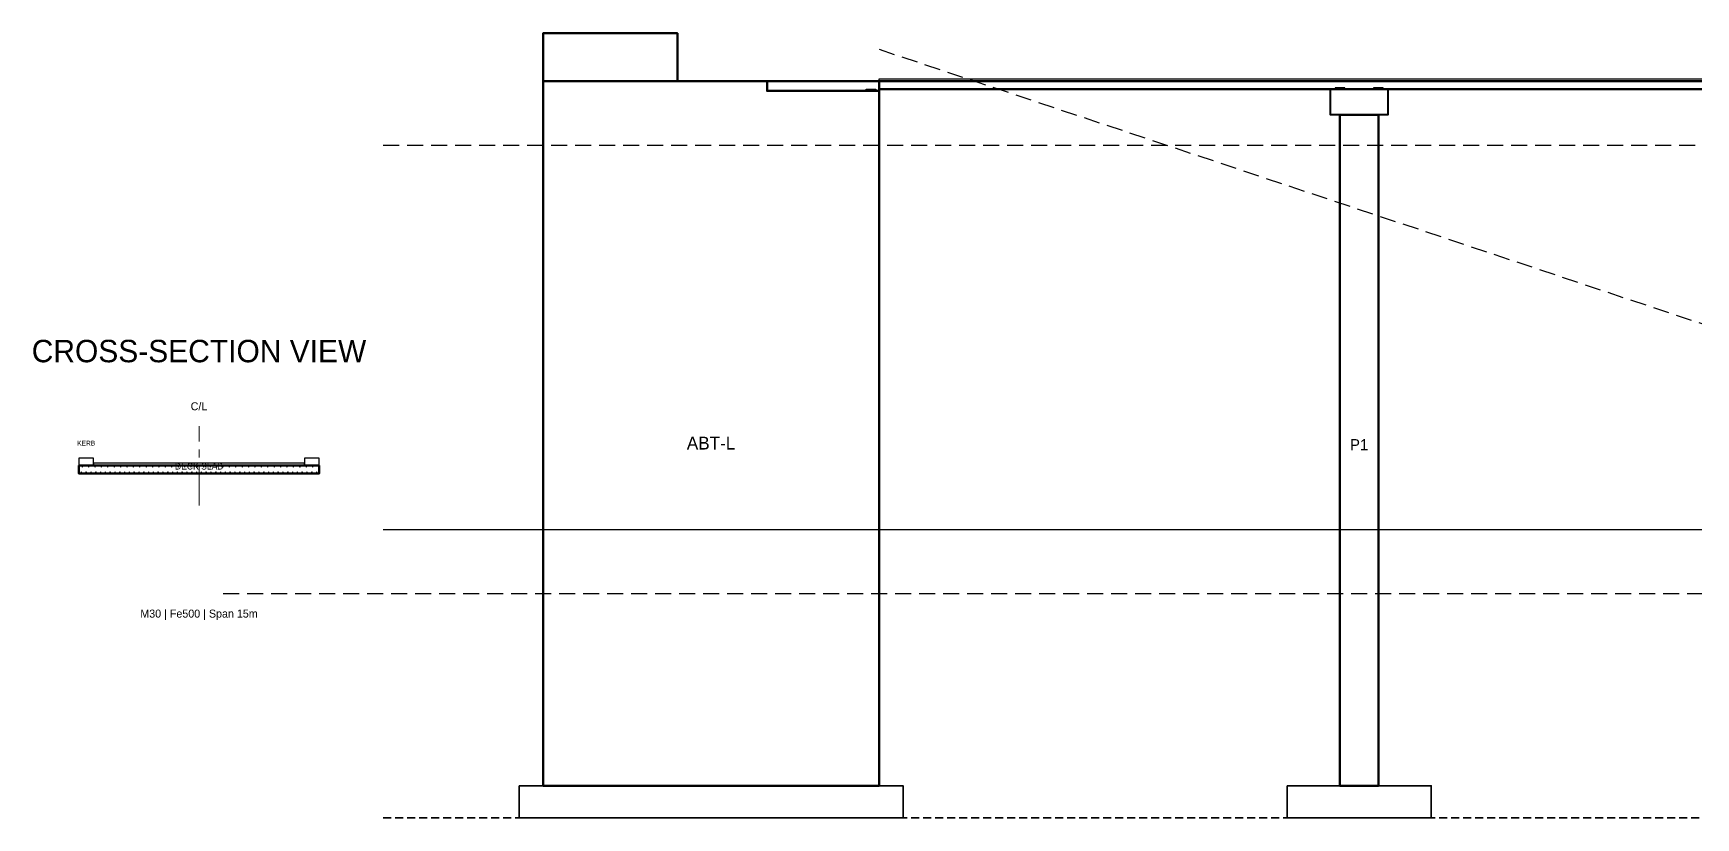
# Model space of a CAD drawing. Header units: metres. Extents: x -26 to 114, y -14 to 140.
# Drawn here: x -26.4 to 25.5, y 109 to 133.5 of the extents above; entities that cross this region are included whole.
import ezdxf
from ezdxf.enums import TextEntityAlignment as Align

# ---------------------------------------------------------------- set-up
doc = ezdxf.new("R2010")
doc.units = ezdxf.units.M
for name, pattern in [('CENTER', [2, 1.25, -0.25, 0.25, -0.25]), ('DASHED', [0.75, 0.5, -0.25]), ('HIDDEN', [0.375, 0.25, -0.125])]:
    doc.linetypes.add(name, pattern=pattern)
for name, color, linetype, lineweight in [('A-GRID', 8, 'CENTER', 15), ('A-TEXT', 7, 'CONTINUOUS', 18), ('G-BED', 32, 'CONTINUOUS', 25), ('G-HFL', 150, 'DASHED', 25), ('G-NGL', 30, 'DASHED', 25), ('H-CONC', 253, 'CONTINUOUS', 15), ('S-ABUT', 5, 'CONTINUOUS', 50), ('S-BEARING', 6, 'CONTINUOUS', 30), ('S-DECK', 4, 'CONTINUOUS', 50), ('S-FNDTN', 2, 'HIDDEN', 35), ('S-KERB', 8, 'CONTINUOUS', 25), ('S-PIER', 3, 'CONTINUOUS', 50), ('S-PIERCAP', 3, 'CONTINUOUS', 40), ('X-REBAR', 1, 'CONTINUOUS', 18)]:
    doc.layers.add(name, color=color, linetype=linetype, lineweight=lineweight)

msp = doc.modelspace()

# ---------------------------------------------------------------- hatches: boundary and pattern name
at = {"layer": 'H-CONC'}
h = msp.add_hatch(dxfattribs=at)
h.set_pattern_fill('ANSI31', color=256, scale=0.05, style=0)
h.set_pattern_definition([])
h.paths.add_polyline_path([(0, 132), (90, 132), (90, 131.75), (0, 131.75)])
h = msp.add_hatch(dxfattribs=at)
h.set_pattern_fill('ANSI31', color=256, scale=0.04, style=0)
h.set_pattern_definition([])
h.paths.add_polyline_path([(14.4, 130.95), (15.6, 130.95), (15.6, 110), (14.4, 110)])
h = msp.add_hatch(dxfattribs=at)
h.set_pattern_fill('ANSI31', color=256, scale=0.03, style=0)
h.set_pattern_definition([])
h.paths.add_polyline_path([(-25, 120), (-17.5, 120), (-17.5, 119.75), (-25, 119.75)])
h = msp.add_hatch(dxfattribs=at)
h.set_pattern_fill('ANSI32', color=256, scale=0.08, style=0)
h.set_pattern_definition([])
h.paths.add_polyline_path([(-11.25, 110), (0.75, 110), (0.75, 109), (-11.25, 109)])

# ---------------------------------------------------------------- linework, layer by layer
at = {"layer": 'A-GRID', "linetype": 'CENTER'}
msp.add_line((-21.25, 118.75), (-21.25, 121.225), dxfattribs=at)
at = {"layer": 'G-BED', "linetype": 'CONTINUOUS'}
msp.add_line((-15.5, 118), (105.5, 118), dxfattribs=at)
at = {"layer": 'G-BED', "linetype": 'DASHED'}
msp.add_line((-20.5, 116), (110.5, 116), dxfattribs=at)
at = {"layer": 'G-HFL', "linetype": 'DASHED'}
msp.add_line((-15.5, 130), (105.5, 130), dxfattribs=at)
at = {"layer": 'G-NGL', "linetype": 'DASHED'}
msp.add_lwpolyline([(0, 133), (45, 118), (90, 133)], dxfattribs=at)
at = {"layer": 'S-ABUT', "linetype": 'CONTINUOUS'}
for points in [[(-10.5, 132), (-6.3, 132), (-6.3, 133.5), (-10.5, 133.5)], [(-10.5, 132), (0, 132), (0, 110), (-10.5, 110)]]:
    msp.add_lwpolyline(points, close=True, dxfattribs=at)
at = {"layer": 'S-BEARING', "linetype": 'CONTINUOUS'}
for points in [[(-0.4, 131.75), (-0.1, 131.75), (-0.1, 131.7), (-0.4, 131.7)], [(14.25, 131.75), (14.55, 131.75), (14.55, 131.8), (14.25, 131.8)], [(15.45, 131.75), (15.75, 131.75), (15.75, 131.8), (15.45, 131.8)]]:
    msp.add_lwpolyline(points, close=True, dxfattribs=at)
at = {"layer": 'S-DECK', "linetype": 'CONTINUOUS'}
msp.add_line((0, 132), (90, 132), dxfattribs=at)
for points in [[(-3.5, 132), (0, 132), (0, 131.7), (-3.5, 131.7)], [(0, 132), (90, 132), (90, 131.75), (0, 131.75)], [(-25, 120), (-17.5, 120), (-17.5, 119.75), (-25, 119.75)]]:
    msp.add_lwpolyline(points, close=True, dxfattribs=at)
at = {"layer": 'S-FNDTN', "linetype": 'HIDDEN'}
msp.add_line((-15.5, 109), (105.5, 109), dxfattribs=at)
at = {"layer": 'S-FNDTN', "linetype": 'CONTINUOUS'}
for points in [[(-11.25, 110), (0.75, 110), (0.75, 109), (-11.25, 109)], [(12.75, 110), (17.25, 110), (17.25, 109), (12.75, 109)]]:
    msp.add_lwpolyline(points, close=True, dxfattribs=at)
at = {"layer": 'S-KERB', "linetype": 'CONTINUOUS'}
for points in [[(0, 132.075), (90, 132.075), (90, 132), (0, 132)], [(-25, 120), (-24.55, 120), (-24.55, 120.225), (-25, 120.225)], [(-24.55, 120), (-17.95, 120), (-17.95, 120.075), (-24.55, 120.075)], [(-17.95, 120), (-17.5, 120), (-17.5, 120.225), (-17.95, 120.225)]]:
    msp.add_lwpolyline(points, close=True, dxfattribs=at)
at = {"layer": 'S-PIER', "linetype": 'CONTINUOUS'}
msp.add_lwpolyline([(14.4, 130.95), (15.6, 130.95), (15.6, 110), (14.4, 110)], close=True, dxfattribs=at)
at = {"layer": 'S-PIERCAP', "linetype": 'CONTINUOUS'}
msp.add_lwpolyline([(14.1, 131.75), (15.9, 131.75), (15.9, 130.95), (14.1, 130.95)], close=True, dxfattribs=at)
at = {"layer": 'X-REBAR'}
for centre, radius in [((-24.925, 119.79), 0.01), ((-24.9, 119.96), 0.008), ((-24.775, 119.79), 0.01), ((-24.7, 119.96), 0.008), ((-24.625, 119.79), 0.01), ((-24.5, 119.96), 0.008), ((-24.475, 119.79), 0.01), ((-24.325, 119.79), 0.01), ((-24.3, 119.96), 0.008), ((-24.175, 119.79), 0.01), ((-24.1, 119.96), 0.008), ((-24.025, 119.79), 0.01), ((-23.9, 119.96), 0.008), ((-23.875, 119.79), 0.01), ((-23.725, 119.79), 0.01), ((-23.7, 119.96), 0.008), ((-23.575, 119.79), 0.01), ((-23.5, 119.96), 0.008), ((-23.425, 119.79), 0.01), ((-23.3, 119.96), 0.008), ((-23.275, 119.79), 0.01), ((-23.125, 119.79), 0.01), ((-23.1, 119.96), 0.008), ((-22.975, 119.79), 0.01), ((-22.9, 119.96), 0.008), ((-22.825, 119.79), 0.01), ((-22.7, 119.96), 0.008), ((-22.675, 119.79), 0.01), ((-22.525, 119.79), 0.01), ((-22.5, 119.96), 0.008), ((-22.375, 119.79), 0.01), ((-22.3, 119.96), 0.008), ((-22.225, 119.79), 0.01), ((-22.1, 119.96), 0.008), ((-22.075, 119.79), 0.01), ((-21.925, 119.79), 0.01), ((-21.9, 119.96), 0.008), ((-21.775, 119.79), 0.01), ((-21.7, 119.96), 0.008), ((-21.625, 119.79), 0.01), ((-21.5, 119.96), 0.008), ((-21.475, 119.79), 0.01), ((-21.325, 119.79), 0.01), ((-21.3, 119.96), 0.008), ((-21.175, 119.79), 0.01), ((-21.1, 119.96), 0.008), ((-21.025, 119.79), 0.01), ((-20.9, 119.96), 0.008), ((-20.875, 119.79), 0.01), ((-20.725, 119.79), 0.01), ((-20.7, 119.96), 0.008), ((-20.575, 119.79), 0.01), ((-20.5, 119.96), 0.008), ((-20.425, 119.79), 0.01), ((-20.3, 119.96), 0.008), ((-20.275, 119.79), 0.01), ((-20.125, 119.79), 0.01), ((-20.1, 119.96), 0.008), ((-19.975, 119.79), 0.01), ((-19.9, 119.96), 0.008), ((-19.825, 119.79), 0.01), ((-19.7, 119.96), 0.008), ((-19.675, 119.79), 0.01), ((-19.525, 119.79), 0.01), ((-19.5, 119.96), 0.008), ((-19.375, 119.79), 0.01), ((-19.3, 119.96), 0.008), ((-19.225, 119.79), 0.01), ((-19.1, 119.96), 0.008), ((-19.075, 119.79), 0.01), ((-18.925, 119.79), 0.01), ((-18.9, 119.96), 0.008), ((-18.775, 119.79), 0.01), ((-18.7, 119.96), 0.008), ((-18.625, 119.79), 0.01), ((-18.5, 119.96), 0.008), ((-18.475, 119.79), 0.01), ((-18.325, 119.79), 0.01), ((-18.3, 119.96), 0.008), ((-18.175, 119.79), 0.01), ((-18.1, 119.96), 0.008), ((-18.025, 119.79), 0.01), ((-17.9, 119.96), 0.008), ((-17.875, 119.79), 0.01), ((-17.725, 119.79), 0.01), ((-17.7, 119.96), 0.008), ((-17.575, 119.79), 0.01)]:
    msp.add_circle(centre, radius, dxfattribs=at)

# ---------------------------------------------------------------- texts
at = {"layer": 'A-GRID'}
msp.add_text('C/L', height=0.25, dxfattribs=at).set_placement((-21.25, 121.725), align=Align.CENTER)
at = {"layer": 'A-TEXT'}
for s, height, p in [('CROSS-SECTION VIEW', 0.7, (-21.25, 123.225)), ('KERB', 0.15, (-24.775, 120.625)), ('ABT-L', 0.4, (-5.25, 120.5)), ('P1', 0.35, (15, 120.475)), ('DECK SLAB', 0.2, (-21.25, 119.875)), ('M30 | Fe500 | Span 15m', 0.25, (-21.25, 115.25))]:
    msp.add_text(s, height=height, dxfattribs=at).set_placement(p, align=Align.CENTER)

doc.saveas('drawing.dxf')
